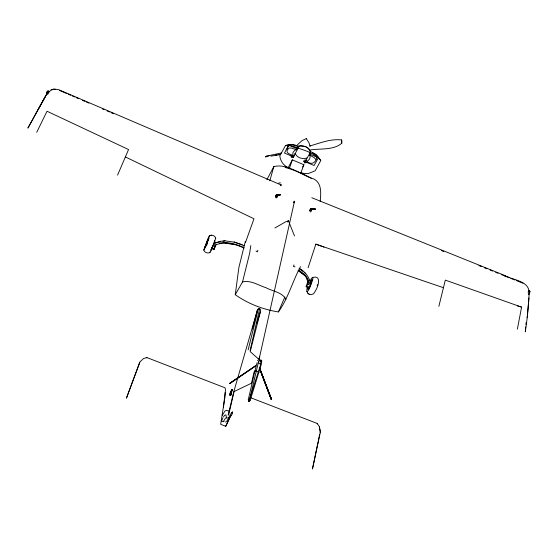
<?xml version="1.0" encoding="UTF-8"?>
<svg xmlns="http://www.w3.org/2000/svg" width="558" height="558" viewBox="0 0 558 558"><rect width="100%" height="100%" fill="white"/><g stroke="black" fill="none" stroke-linecap="round" stroke-linejoin="round"><path stroke-width="0.84" d="M300.441 172.61L304.542 173.559L308.56 173.426L315.179 170.804L320.773 160.537C315.73 154.189 306.23 150.625 298.502 148.337L298.509 146.377C294.429 144.452 289.609 143.336 285.424 145.659L279.788 155.961C280.521 161.346 283.729 166.061 288.974 167.853M525.685 326.897L525.28 331.87C527.212 319.608 528.342 307.228 529.068 294.84C530.77 280.834 514.009 280.569 505.095 275.687L504.453 275.812L505.102 275.617L505.304 276.803L505.095 275.687M277.5 194.854L277.486 195.907L277.654 194.993C284.908 194.861 276.05 194.058 275.75 196.067L276.887 194.895L275.603 196.89L277.047 195.035L275.694 197.595M261.005 361.898L261.869 360.907L261.151 360.015L260.314 359.994L259.854 360.831L261.005 361.898L261.018 360.754L260.949 362.302M230.301 394.22L229.903 395.008M46.691 94.602L46.872 91.603M250.43 350.661L260.467 311.427L260.509 309.725L259.742 308.525L258.34 308.86L257.35 310.185L233.732 391.918L228.138 415.152M315.563 154.517L317.174 156.275C316.288 161.681 312.585 165.893 306.935 161.541L309.32 159.407L309.885 158.207L310.15 156.812L309.711 155.257L310.262 152.467M317.16 156.847L317.174 156.275M139.8 362.456L126.436 398.182L139.814 361.989L143.49 358.564L146.852 357.559L224.986 387.782L225.481 389.484L224.951 397.087L220.654 424.317L225.837 426.298L231.019 415.361M287.056 149.132L287.921 145.952M310.095 153.22L310.192 151.302C308.302 146.782 303.015 144.975 298.509 146.377M315.389 454.833L312.459 469.006L320.362 432.129L319.274 426.514L317.195 423.452L250.64 397.708M261.304 362.533L261.032 363.544L259.54 363.774L258.326 362.484L258.598 361.472M525.887 324.407L526.02 322.747M527.205 317.718L528.935 297.972M214.802 240.972L214.607 240.721M46.942 94.469L46.739 92.454L47.367 92.021L48.699 92.489L48.937 92L48.323 92.335L48.637 91.568L48.204 91.233L47.855 92.14M248.645 399.967L248.791 401.432L249.168 399.8M249.433 401.132C248.331 402.318 250.207 400.009 248.429 400.749L248.68 401.39L249.37 400.811M209.292 236.055L209.571 235.636C211.935 234.562 214.907 235.629 215.737 238.168L211.845 248.84A7.847 0.516 -68 0 1 210.192 252.188L209.906 252.579C207.534 253.66 204.591 252.586 203.747 250.033L207.66 239.424M249.182 400.672L248.896 401.439L248.429 400.749M248.784 401.397L248.868 400.839L249.098 401.223M309.599 146.05C319.964 143.099 330.713 138.593 341.677 139.953L341.754 143.26C333.426 150.388 320.613 148.372 310.394 149.921M341.754 143.26L341.677 139.953M223.437 407.242L225.139 392.476M209.871 252.014L209.906 252.579M231.849 391.165L232.051 389.589L230.684 391.695L230.07 393.976L230.524 394.938L229.812 394.394L230.37 392.253L232.051 389.589L231.347 394.471L230.559 394.883M47.06 94.372L47.604 91.142L48.734 91.093L48.985 91.735A0.823 0.565 30.3 0 1 48.204 91.951L47.583 91.156L48.079 90.821M210.924 249.733L210.854 250.27L214.425 242.193M229.903 394.632L230.224 395.022L230.175 393.906M230.217 394.443L230.049 395.245L230.14 394.499M320.194 201.633C320.878 193.842 322.112 183.449 314.035 179.062C301.125 175.261 287.893 163.25 273.859 166.549L266.85 179.753M300.497 266.626C292.476 281.385 288.284 298.16 278.407 311.936C262.999 309.481 248.01 303.733 235.253 294.708L238.859 267.631L245.311 241.426M307.904 287.607L307.807 289.407L308.881 288.43L310.485 285.215L311.803 279.802L310.757 280.751M308.407 287.809L308.309 289.609M528.921 291.876L529.026 290.732L529.688 290.871L529.688 291.374L528.691 291.464M438.867 306.349L445.312 280.109L521.584 307.116L517.371 329.157M309.711 155.257L310.422 152.39M146.789 357.922L146.852 357.559M235.253 294.708L242.542 281.909L249.6 253.541L250.821 245.527M319.671 434.354L318.262 441.05M318.095 441.859L315.563 454.017M261.228 362.742L249.168 400.456M259.038 359.394L294.443 201.515M259.072 358.773L259.665 356.702M259.142 358.871L259.63 356.541L259.324 358.794M228.675 414.915L234.067 391.57L251.498 383.213L254.085 371.914L255.334 371.398L254.95 370.819L257.078 362.693M261.297 364.346L250.144 400.505L249.44 400.219L258.208 363.098L258.898 361.054L259.986 360.621M259.742 308.525L250.193 350.068L250.284 351.693L259.763 360.133M307.821 281.385L306.133 286.819L308.797 287.893L310.485 285.257L311.49 281.113L309.495 280.304M306.133 286.819L307.807 284.175L308.218 282.515M320.125 432.75L320.39 431.676M258.34 308.86L248.164 349.768M528.74 294.568L529.682 292.915L529.563 291.157L528.028 292.232M229.812 394.394L231.089 394.89L231.647 392.748M252.362 329.081L257.35 310.185M273.859 166.549L269.835 180.701M249.042 401.418L249.391 399.891M249.273 401.286L249.454 400.428M249.607 400.198C249.9 401.376 247.968 401.655 248.812 400.595L249.021 399.821M248.484 401.209L248.833 399.891M248.463 400.909L249.091 401.404L248.694 400.818M293.661 202.456C295.335 198.878 293.989 204.284 293.822 202.226M294.261 201.292L294.701 201.473M307.465 287.44C305.638 290.418 307.367 294.687 311.071 294.645L313.457 293.85A9.312 1.583 -68 0 0 315.458 290.76C318.437 286.456 321.889 274.159 312.103 277.731A7.561 1.242 -68 0 0 310.129 280.848M317.146 285.731L317.467 284.608M277.703 195.161L276.587 197.964L277.598 195.188L280.528 194.763M293.975 264.911L293.487 266.571L295.043 266.815M256.98 323.054L260.467 311.427M311.329 210.819L311.796 209.285C318.967 209.278 313.526 208.371 310.911 208.915L309.809 210.171L310.911 208.915M443.624 287.761L315.842 244.139L308.114 267.742M291.213 155.201L291.262 157.028L292.873 157.705L293.578 156.938L292.343 155.926M280.465 185.73L280.974 184.105M205.295 247.459L208.978 238.447M529.961 291.464L528.733 294.206M257.901 250.263L257.35 251.909L256.059 251.058M275.959 195.956L276.51 194.31M211.831 248.729L213.944 249.586L215.304 245.527M213.944 249.586L216.155 244.348M289.316 168.704L292.343 159.881L303.887 164.722L300.65 173.447M231.486 391.158L232.051 389.589L230.524 394.938M249.398 400.972L249.028 401.076L249.293 400.714M248.68 401.39L248.812 400.595M245.548 242.311L253.981 218.778L125.355 156.931M230.119 394.241L229.868 394.862M230.594 394.332L230.356 394.848M310.68 212.068L311.796 209.285M317.342 157.649L317.809 156.456L315.933 154.447L310.192 151.302M48.121 93.904L48.699 92.489M230.594 394.136L230.301 394.792M230.677 394.108L230.28 394.876M248.491 400.986C249.328 399.298 249.314 401.676 248.868 400.839M278.407 311.936L284.852 296.982M206.6 245.367L207.381 243.525M117.564 175.135L128.556 149.551L47.025 111.237L36.737 132.281M296.542 149.718L291.157 148.023L288.856 148.065L287 150.66L287.182 152.027L288.242 153.394L292.72 155.57L292.964 152.522L294.729 150.318L296.542 149.718L297.365 147.786M229.484 417.914L225.565 426.493M232.009 413.136L232.665 411.658M310.122 283.178L310.381 282.111C308.504 276.398 304.975 271.495 299.569 268.524M222.314 415.278L225.097 410.862L226.89 410.43L229.401 411.267M296.277 149.46L297.156 147.556M248.575 401.125L249.203 400.965M287.419 147.626L289.651 144.682L292.148 144.648L297.916 146.503M310.136 211.07L310.987 209.02L309.69 211.001L311.141 209.159L315.354 209.194M288.27 167.512L292.343 159.881M306.314 138.635L308.846 142.541L310.171 146.238M214.258 243.274L214.272 245.381M224.156 421.346L223.758 420.878L225.565 418.054L228.466 417.935L231.382 412.948M302.638 166.995L303.887 164.722M47.074 93.43L27.9 128.11L45.679 95.837M38.021 109.668L46.44 94.644M294.017 202.233L294.561 201.271M293.892 202.694L294.436 201.731M266.968 156.149L265.713 156.896L266.745 156.101L268.942 155.856M255.452 365.79L229.701 383.36L255.717 365.846M222.844 417.942L221.561 421.109L223.653 421.729M223.472 416.952L224.476 415.368L225.313 415.006M248.617 401.069L249.14 401.125M259.902 369.696L271.167 399.535L271.579 399.416L259.882 368.817L271.488 399.409M215.339 238.503L215.737 238.168M311.252 280.953L312.299 280.004M297.358 144.836L302.136 140.574L306.349 138.572M287.356 222.021L288.416 220.759L294.512 235.978M228.124 419.769L232.421 413.673L231.779 412.313M276.071 195.314L276.942 194.7M48.274 92.447L51.266 89.998L54.056 89.287L55.612 89.552M226.548 421.471L228.752 418.374L228.466 417.935M229.896 383.541L255.648 365.971M249.091 400.923L249.133 401.341M271.167 399.535L271.579 399.416L259.847 368.873M291.848 155.926L291.262 157.028M274.927 227.95L285.654 221.812L288.416 220.759M257.496 360.189L258.312 360.866M265.887 156.589L266.745 156.101M529.277 293.11L529.995 291.422M293.306 157L294.24 155.982L293.745 155.061M265.713 156.896L269.479 155.487L281.525 152.948M306.063 162.357L306.572 162.148M230.154 395.127L230.21 394.98M220.536 241.635L214.677 243.128L220.173 241.37L225.181 240.665M51.141 89.845L53.973 88.994L58.674 89.657L281.818 185.27M215.067 245.15C224.609 241.077 235.141 243.972 244.153 248.073M276.817 194.798L280.451 194.658M298.014 146.273L300.378 145.75L305.533 146.545A8.649 6.445 15.8 0 1 310.415 151.504M211.677 235.19L209.571 235.636L205.742 246.371A7.847 0.467 -68 0 1 204.109 249.733L203.747 250.033M310.527 208.929L311.036 208.825M278.693 183.122L280.339 182.787M270.923 156.149L279.858 154.657M275.464 155.082L277.061 154.838M278.658 154.587L280.255 154.343M223.033 241.279L224.707 241.049M219.587 243.135C227.887 241.342 236.299 244.306 243.881 247.543M529.117 290.627L528.447 290.858A0.767 0.502 3.5 0 0 528.384 291.053M248.84 400.679L250.144 400.505M242.542 281.909C250.919 279.9 258.417 285.389 266.068 287.754C272.716 291.367 282.027 292.043 285.975 299.332M248.798 401.258L249.245 401.209M285.424 145.659L289.009 145.282L292.545 145.973L298.502 148.337M230.342 394.959L231.089 394.89M225.411 421.981L226.039 421.925M276.51 194.84L277.012 194.826M311.741 209.117L315.277 209.09M315.228 209.299L314.454 208.825M280.395 194.861L279.614 194.386M225.537 240.93L234.36 242.172L244.076 245.646M225.146 243.197L234.06 244.474M285.068 167.442C294.282 169.911 303.322 173.81 311.643 178.448M312.536 277.459L312.947 278.037L312.647 280.116L309.516 288.36A9.319 1.528 -68 0 1 307.528 291.464L306.809 291.597M517.419 305.882L521.584 307.116M234.088 241.942L242.277 244.725M315.842 244.139L324.003 247.145M249.44 400.219L248.247 399.779L254.95 370.819L256.331 370.951L258.982 372.395M311.796 197.727L505.102 275.617M441.322 250.549L443.743 251.519M478.91 265.587L481.303 266.55M484.497 267.826L486.89 268.782M490.084 270.065L492.477 271.021M495.671 272.297L498.064 273.26M501.258 274.536L503.651 275.492M505.255 276.133L509.266 277.738M510.87 278.379L514.881 279.983M516.485 280.625L522.902 283.199M214.586 241.872L216.699 242.73M213.219 245.925L215.339 246.782M307.807 284.175L310.485 285.257M211.608 247.661L214.425 248.805M306.837 286.073L309.509 287.154M529.34 292.05L528.531 291.164M59.504 90.431L66.646 93.507M68.236 94.197L70.615 95.223M72.205 95.906L74.584 96.932M76.174 97.615L78.552 98.64M82.521 100.349L84.9 101.375M86.483 102.065L88.868 103.091M102.358 108.901L103.941 109.591M107.115 110.958L109.501 111.984M111.084 112.667L113.462 113.692M306.523 160.432L305.4 159.965L304.284 160.202L303.845 161.004L304.333 161.918M312.696 152.899L314.845 154.113M309.934 155.208L314.398 157.809L315.884 159.442M307.779 293.229L309.125 294.192M298.084 270.442L304.403 275.317M299.109 270.323L305.421 275.199L307.814 278.944L309.606 283.534M298.6 270.532L304.835 275.373L307.228 279.119L308.797 282.969M299.137 268.461L302.868 271.369M304.11 272.339L305.352 273.308M291.213 156.121L291.576 156.561M317.809 156.456L320.773 160.537M294.903 153.422L297.337 156.435L299.513 157.705A8.656 6.445 15.8 0 0 306.879 157.963M317.195 423.452L317.383 423.906M306.823 279.007L308.302 282.871M259.609 367.952L271.404 399.528M259.672 368.768L271.244 399.423M248.805 400.993L248.882 401.355M225.913 414.803L226.499 417.684M319.441 426.94L320.362 432.129M207.681 239.361A7.847 0.467 -68 0 1 209.313 235.985M208.692 238.029L204.702 247.787L208.692 238.029M304.033 161.681L304.717 162.957L306.202 162.594L305.568 161.408L304.033 161.681M288.591 145.185L284.482 153.066L293.459 156.84L297.637 148.993L288.591 145.185M309.425 153.959L305.156 161.75L314.084 165.503L318.43 157.754L309.425 153.959"/></g></svg>
